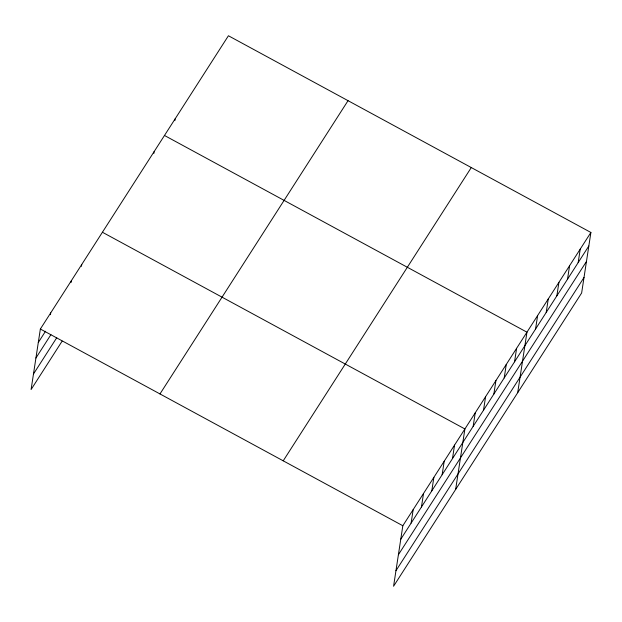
<?xml version="1.0" encoding="UTF-8"?>
<svg xmlns="http://www.w3.org/2000/svg" width="622" height="622" viewBox="0 0 622 622"><rect width="100%" height="100%" fill="white"/><g stroke="black" fill="none" stroke-linecap="round" stroke-linejoin="round"><path stroke-width="0.93" d="M590.9 232.472L402.831 525.738L393.578 586.243L581.64 292.978L590.9 232.472L228.422 35.757L40.36 329.022L31.1 389.527L62.13 341.136M50.429 314.693L50.701 312.897M71.11 282.435L71.39 280.639M81.459 266.309L81.731 264.505M153.859 153.401L154.139 151.597M174.86 120.652L175.14 118.849M411.111 523.11L413.179 509.612M421.452 506.984L423.52 493.479M431.8 490.851L433.868 477.354M442.141 474.718L444.209 461.221M452.489 458.593L454.55 445.095M455.638 489.46L464.898 428.962L102.42 232.247M473.171 426.334L475.239 412.837M483.519 410.201L485.58 396.704M493.86 394.076L495.928 380.571M504.201 377.943L506.269 364.445M514.549 361.817L516.618 348.312M517.698 392.684L526.958 332.187L164.48 135.472M535.55 329.069L537.618 315.564M546.209 312.446L548.27 298.949M556.861 295.831L558.929 282.334M567.521 279.208L569.589 265.711M578.18 262.593L580.24 249.095M38.292 342.528L45.53 331.231M35.921 358.031L50.918 334.644M33.471 374.016L56.75 337.723M159.978 393.944L348.04 100.678M283.22 460.824L471.282 167.559M400.77 539.243L588.832 245.978M398.391 554.746L586.46 261.481M395.95 570.732L584.019 277.466M40.36 329.022L402.831 525.738"/></g></svg>
